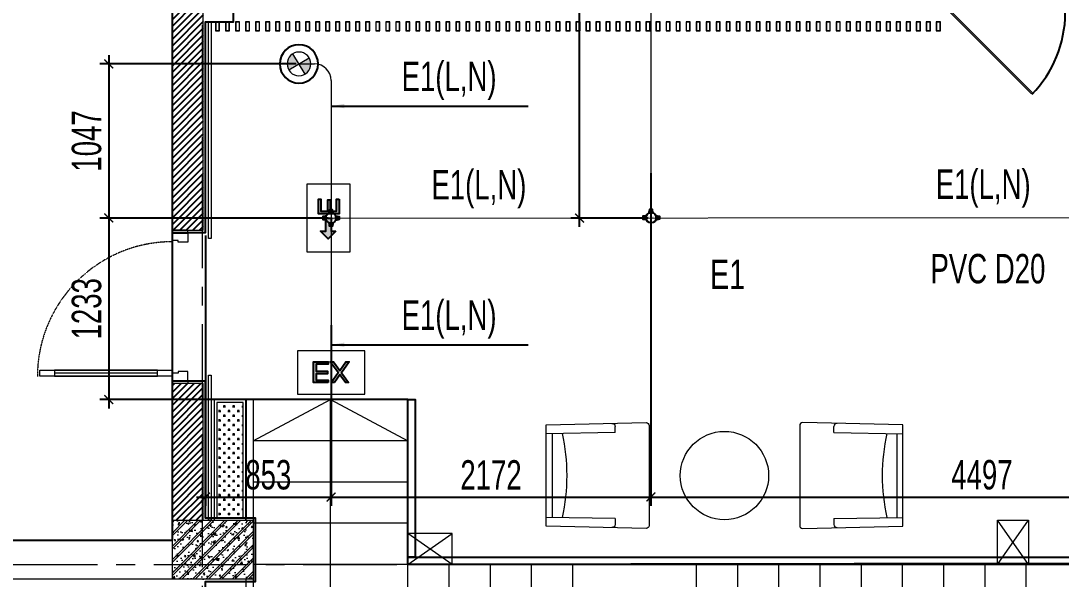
# Model space of a CAD drawing. Header units: millimetres. Extents: x -343543 to 400519, y -115663 to 104219.
# Drawn here: x -173967 to -166901, y -44100 to -40308 of the extents above; entities that cross this region are included whole.
import ezdxf
from ezdxf.xclip import XClip

# ---------------------------------------------------------------- set-up
doc = ezdxf.new("R2010")
doc.units = ezdxf.units.MM
doc.header["$XCLIPFRAME"] = 0
doc.linetypes.add('XREF MAT BANG TUONG XAY$0$01.Xref _MB T2-Mai$0$$0$HIDDEN', pattern=[9.525, 6.35, -3.175])
doc.linetypes.add('XREF MAT BANG TUONG XAY$0$CENTER', pattern=[50.8, 31.75, -6.35, 6.35, -6.35])
doc.layers.get('0').update_dxf_attribs({"color": 231, "lineweight": 0})
doc.layers.get('DefPoints').update_dxf_attribs({"color": 191})
for name, color, linetype, lineweight in [('1-INNO-E-Emergency', 1, 'EME', 5), ('A-PATT', 252, 'Continuous', 9), ('A-SYMBOLS', 10, 'Continuous', 13), ('E-EX', 3, 'Continuous', 25), ('kata_dim', 231, 'Continuous', 0), ('SME-E-COND-LTG', 51, 'Continuous', 18), ('SME-E-LTG-DIM', 55, 'Continuous', 18), ('SME-E-LTG-TEXT', 53, 'Continuous', 18), ('TEXT DIEN', 3, 'Continuous', 18), ('XREF MAT BANG TUONG XAY$0$$0$A-FINE', 8, 'Continuous', 25), ('XREF MAT BANG TUONG XAY$0$01.Xref _MB T1$0$A-WALL-INT', 8, 'Continuous', 9), ('XREF MAT BANG TUONG XAY$0$01.Xref _MB T2-Mai$0$$0$A-DOOR', 8, 'Continuous', 9), ('XREF MAT BANG TUONG XAY$0$01.Xref _MB T2-Mai$0$$0$A-FNSH', 8, 'Continuous', 9), ('XREF MAT BANG TUONG XAY$0$01.Xref _MB T2-Mai$0$$0$A-HIDD-LO', 8, 'XREF MAT BANG TUONG XAY$0$01.Xref _MB T2-Mai$0$$0$HIDDEN', 9), ('XREF MAT BANG TUONG XAY$0$01.Xref _MB T2-Mai$0$A-FURN', 8, 'Continuous', 5), ('XREF MAT BANG TUONG XAY$0$01.Xref _MB T2-Mai$0$A-PATT', 8, 'Continuous', 9), ('XREF MAT BANG TUONG XAY$0$01.Xref _MB T2-Mai$0$A-SYMBOLS', 8, 'Continuous', 13), ('XREF MAT BANG TUONG XAY$0$A-FINE', 8, 'Continuous', 25), ('XREF MAT BANG TUONG XAY$0$A-GRID', 8, 'XREF MAT BANG TUONG XAY$0$CENTER', 15), ('XREF MAT BANG TUONG XAY$0$A-WALL-INT', 8, 'Continuous', 9), ('XREF MAT BANG TUONG XAY$0$xref_IKIGAI_Cot$0$A-FNSH', 8, 'Continuous', 9), ('XREF MAT BANG TUONG XAY$0$xref_IKIGAI_Cot$0$A-PATT', 8, 'Continuous', 5)]:
    doc.layers.add(name, color=color, linetype=linetype, lineweight=lineweight)
for name, color, linetype in [('E-text', 3, 'Continuous'), ('XREF MAT BANG TUONG XAY$0$A-FNSH', 8, 'Continuous'), ('XREF MAT BANG TUONG XAY$0$A-FURN', 8, 'Continuous'), ('XREF MAT BANG TUONG XAY$0$A-PATT', 8, 'Continuous'), ('ống ghen', 6, 'Continuous')]:
    doc.layers.add(name, color=color, linetype=linetype)
doc.styles.add('ROMANS1', font='vntimeh.shx', dxfattribs={"width": 0.8, "bigfont": 'bigfont.shx'})
doc.styles.add('ROMANSssss', font='vntimeh.shx', dxfattribs={"width": 0.7})
doc.styles.add('SM-DIMTEXT', font='SME.shx', dxfattribs={"width": 0.7})
doc.styles.add('SM-TEXTTITLE', font='arial.ttf', dxfattribs={"width": 0.7, "height": 600})
doc.styles.add('SME-TEXT', font='sme.shx', dxfattribs={"width": 0.7})
doc.linetypes.add('EME', pattern='A,2463.214661,-165.6529,["E",ROMANSssss,S=300,R=360,X=0,Y=-153.361507],-321.423057,2528.257516', length=5478.548134)
doc.dimstyles.new('SDIM-100', dxfattribs={"dimscale": 100, "dimtxt": 2, "dimasz": 0.6, "dimexe": 0.6, "dimexo": 0.2, "dimgap": 0.5, "dimtad": 1, "dimdec": 0, "dimzin": 12, "dimtxsty": 'SM-DIMTEXT', "dimblk": 'ARCHTICK', "dimblk1": 'ARCHTICK', "dimblk2": 'ARCHTICK', "dimcen": 0.12, "dimdle": 0.6, "dimclrd": 7, "dimclre": 8, "dimadec": 0, "dimazin": 3, "dimtfac": 2, "dimtix": 1, "dimtmove": 1, "dimatfit": 3, "dimfxl": 1, "dimtzin": 0, "dimarcsym": 1})
doc.dimstyles.new('SDIM-150', dxfattribs={"dimscale": 150, "dimtxt": 1.8, "dimasz": 0.6, "dimexe": 0.6, "dimexo": 0.2, "dimgap": 0.5, "dimtad": 1, "dimdec": 0, "dimzin": 12, "dimtxsty": 'SM-DIMTEXT', "dimblk": 'ARCHTICK', "dimcen": 0.12, "dimdle": 0.6, "dimclrd": 7, "dimclre": 8, "dimadec": 0, "dimazin": 3, "dimtfac": 2, "dimtdec": 0, "dimtix": 1, "dimtmove": 1, "dimatfit": 3, "dimfxl": 1, "dimtzin": 0, "dimarcsym": 1})

# ---------------------------------------------------------------- blocks, each defined once
blk = doc.blocks.new('XREF MAT BANG TUONG XAY$0$xref_IKIGAI_Cot')
at = {"layer": 'XREF MAT BANG TUONG XAY$0$xref_IKIGAI_Cot$0$A-PATT'}
h = blk.add_hatch(dxfattribs=at)
h.set_pattern_fill('BT-01', color=8, scale=15, pattern_type=2)
h.set_pattern_definition([(50, (330, 180), (107.58903, -9.41282), [11.25, -123.75]), (355, (330, 180), (-20.8127, 112.82882), [9, -99]), (100.4514, (338.97, 179.22), (86.7764, 103.41593), [9.56103, -105.17132]), (46.1842, (330, 210), (160.08616, -24.82785), [16.875, -185.625]), (96.6356, (343.34, 207.93), (140.1994, 146.1177), [14.34154, -157.75695]), (351.1842, (330, 210), (140.1993, 146.1178), [13.5, -148.5]), (21, (345, 202.5), (89.53606, -60.39283), [11.25, -123.75]), (326, (345, 202.5), (36.4973, 108.7725), [9, -99]), (71.4514, (352.46, 197.47), (126.0334, 48.37957), [9.56103, -105.17132]), (37.5, (330, 180), (1.823978, 49.934078), [0, -97.8, 0, -100.5, 0, -99.375]), (7.5, (330, 180), (39.46043, 59.161757), [0, -57.3, 0, -95.55, 0, -37.875]), (327.5, (296.55, 180), (80.073365, -3.38323), [0, -37.5, 0, -117, 0, -155.25]), (317.5, (281.55, 180), (87.47793, 15.01575), [0, -48.75, 0, -77.7, 0, -110.25]), (45, (330, 180), (-45.07806, 45.07806), []), (45, (330, 198.375), (-45.07806, 45.07806), [])])
h.paths.add_polyline_path([(8395, -43700), (8945, -43700), (8945, -44100), (8395, -44100)])
at = {"layer": 'XREF MAT BANG TUONG XAY$0$A-GRID', "color": 8, "ltscale": 20}
for points in [[(8600, -54179.1), (8600, -27075.6)], [(-2907.5, -44000), (42750, -44000)]]:
    blk.add_lwpolyline(points, dxfattribs=at)
at = {"layer": 'XREF MAT BANG TUONG XAY$0$xref_IKIGAI_Cot$0$A-FNSH', "color": 8}
for p, q in [((14210, -44000), (14000, -43700)), ((14000, -44000), (14210, -43700)), ((9995, -44000), (10295, -43790)), ((10295, -44000), (9995, -43790))]:
    blk.add_line(p, q, dxfattribs=at)
at = {"layer": 'XREF MAT BANG TUONG XAY$0$xref_IKIGAI_Cot$0$A-FNSH', "color": 8, "elevation": 0}
blk.add_lwpolyline([(8395, -43700), (8945, -43700), (8945, -44100), (8395, -44100)], close=True, dxfattribs=at)
at = {"layer": 'XREF MAT BANG TUONG XAY$0$xref_IKIGAI_Cot$0$A-FNSH', "color": 8}
for points in [[(14210, -44000), (14000, -44000), (14000, -43700), (14210, -43700)], [(9995, -44000), (10295, -44000), (10295, -43790), (9995, -43790)]]:
    blk.add_lwpolyline(points, close=True, dxfattribs=at)
blk = doc.blocks.new('*U159')
at = {"color": 8}
blk.add_line((-70, -100), (-70, -800), dxfattribs=at)
for points in [[(-1020, 105), (-960, 105), (-960, 40), (-970, 40), (-970, 0), (-1020, 0)], [(-20, 105), (-80, 105), (-80, 40), (-70, 40), (-70, 0), (-20, 0)], [(-50, 0), (-50, -900), (-90, -900), (-90, 0)], [(-50, -100), (-90, -100), (-90, -800), (-50, -800)]]:
    blk.add_lwpolyline(points, close=True, dxfattribs=at)
at = {"layer": 'XREF MAT BANG TUONG XAY$0$01.Xref _MB T2-Mai$0$$0$A-FNSH', "color": 8}
for points in [[(-1020, 105), (-1040, 105), (-1040, 0), (-1020, 0)], [(-20, 105), (0, 105), (0, 0), (-20, 0)]]:
    blk.add_lwpolyline(points, close=True, dxfattribs=at)
at = {"layer": 'XREF MAT BANG TUONG XAY$0$01.Xref _MB T2-Mai$0$$0$A-HIDD-LO', "color": 8, "ltscale": 0.3}
blk.add_arc((-45, 0), 916.7, 180, 270, dxfattribs=at)
blk = doc.blocks.new('XREF MAT BANG TUONG XAY$0$01.Xref _MB T2-Mai$0$thang bo T2')
at = {"layer": 'XREF MAT BANG TUONG XAY$0$01.Xref _MB T2-Mai$0$A-PATT'}
h = blk.add_hatch(color=8, dxfattribs=at)
h.dxf.hatch_style = 1
edge = h.paths.add_edge_path()
edge.add_arc((5250, -400), 50, 0, 360)
at = {"layer": 'XREF MAT BANG TUONG XAY$0$01.Xref _MB T2-Mai$0$A-FURN', "color": 8}
for p, q in [((1050, 1220), (-50, 1220)), ((-50, 1220), (-50, 400)), ((0, 1220), (0, -950)), ((1050, 1220), (1050, 100)), ((1050, 940), (0, 940)), ((1050, 660), (0, 660)), ((1050, 380), (0, 380)), ((1050, 100), (0, 100)), ((-50, 0), (-50, -950))]:
    blk.add_line(p, q, dxfattribs=at)
at = {"layer": 'XREF MAT BANG TUONG XAY$0$01.Xref _MB T2-Mai$0$A-FURN', "color": 8, "elevation": 0}
for points in [[(1050, -900), (1050, 100)], [(5250, -900), (5250, 100), (1050, 100)], [(1330, -900), (1330, 100)], [(1610, -900), (1610, 100)], [(1890, -900), (1890, 100)], [(2170, -900), (2170, 100)], [(3010, -900), (3010, 100)], [(3290, -900), (3290, 100)], [(3570, -900), (3570, 100)], [(3850, -900), (3850, 100)], [(4130, -900), (4130, 100)], [(4410, -900), (4410, 100)], [(4690, -900), (4690, 100)], [(4970, -900), (4970, 100)], [(-190, -950), (5475.3, -950), (5475.3, -900), (0, -900)]]:
    blk.add_lwpolyline(points, dxfattribs=at)
at = {"layer": 'XREF MAT BANG TUONG XAY$0$01.Xref _MB T2-Mai$0$A-PATT', "color": 8, "ltscale": 500}
blk.add_circle((5250, -400), 50, dxfattribs=at)
at = {"layer": 'XREF MAT BANG TUONG XAY$0$01.Xref _MB T2-Mai$0$A-SYMBOLS', "color": 8, "ltscale": 500, "elevation": 0}
for points in [[(0, 940), (525, 1220), (1050, 940)], [(5250, -400), (525, -400), (525, 1220)]]:
    blk.add_lwpolyline(points, dxfattribs=at)
blk = doc.blocks.new('XREF MAT BANG TUONG XAY$0$nnnbvnfg')
at = {"layer": 'XREF MAT BANG TUONG XAY$0$01.Xref _MB T1$0$A-WALL-INT', "color": 8}
for points in [[(-14, -30), (14, -30), (14, 30), (-14, 30)], [(-12, -28), (12, -28), (12, 28), (-12, 28)]]:
    blk.add_lwpolyline(points, close=True, dxfattribs=at)
blk = doc.blocks.new('XREF MAT BANG TUONG XAY$0$nnrgnbnnrg')
at = {"layer": 'XREF MAT BANG TUONG XAY$0$01.Xref _MB T2-Mai$0$$0$A-DOOR', "color": 8}
blk.add_lwpolyline([(-780.6, -127.3), (-214.9, -693), (-207.8, -685.9), (-773.5, -120.3)], close=True, dxfattribs=at)
at = {"layer": 'XREF MAT BANG TUONG XAY$0$A-FURN', "color": 8}
blk.add_arc((-785.8, -140), 800, 315.90799, 359.64191, dxfattribs=at)
blk = doc.blocks.new('XREF MAT BANG TUONG XAY$0$nnnngf')
at = {"layer": 'XREF MAT BANG TUONG XAY$0$01.Xref _MB T1$0$A-WALL-INT', "color": 8}
for points in [[(-72.5, 1420), (-90.5, 1420), (-90.5, -50), (-72.5, -50)], [(-72.5, -980), (-90.5, -980), (-90.5, -1965), (-72.5, -1965)]]:
    blk.add_lwpolyline(points, close=True, dxfattribs=at)
blk = doc.blocks.new('*U251')
at = {"layer": 'XREF MAT BANG TUONG XAY$0$A-PATT'}
h = blk.add_hatch(dxfattribs=at)
h.set_pattern_fill('ANSI31', color=8, scale=10)
h.set_pattern_definition([(45, (36976.79, -11293.564), (-22.45064, 22.45064), [])])
h.paths.add_polyline_path([(-38.7, 47.5), (1491.3, 47.5), (1491.3, -162.5), (-38.7, -162.5)])
at = {"layer": 'XREF MAT BANG TUONG XAY$0$A-WALL-INT', "color": 8}
blk.add_lwpolyline([(-38.7, 47.5), (1491.3, 47.5), (1491.3, -162.5), (-38.7, -162.5)], close=True, dxfattribs=at)
blk = doc.blocks.new('*U256')
at = {"layer": 'XREF MAT BANG TUONG XAY$0$A-PATT'}
h = blk.add_hatch(dxfattribs=at)
h.set_pattern_fill('ANSI31', color=8, scale=10)
h.set_pattern_definition([(45, (36376.79, -11293.564), (-22.45064, 22.45064), [])])
h.paths.add_polyline_path([(-38.7, 47.5), (891.3, 47.5), (891.3, -162.5), (-38.7, -162.5)])
at = {"layer": 'XREF MAT BANG TUONG XAY$0$A-WALL-INT', "color": 8}
blk.add_lwpolyline([(-38.7, 47.5), (891.3, 47.5), (891.3, -162.5), (-38.7, -162.5)], close=True, dxfattribs=at)
blk = doc.blocks.new('XREF MAT BANG TUONG XAY$0$NNNN')
at = {"layer": 'XREF MAT BANG TUONG XAY$0$A-FURN', "color": 8, "xscale": -1, "rotation": 270}
for name, p in [('*U251', (162.5, 5666.4)), ('*U256', (162.5, 3696.4))]:
    blk.add_blockref(name, p, dxfattribs=at)
blk = doc.blocks.new('XREF MAT BANG NOI THAT$0$YLD.Studio-05-90')
at = {"color": 8}
for p, q in [((-292.8, 231.4), (-284.3, 700)), ((-285, 658.6), (284.9, 658.6)), ((291.6, 231.4), (284.2, 700)), ((-292.8, 231.4), (-333.4, 231.4)), ((291.6, 231.4), (332.2, 231.4))]:
    blk.add_line(p, q, dxfattribs=at)
blk.add_lwpolyline([(-339.5, 0), (339.5, 0, 0.420818), (359.5, 20.4), (344.2, 700), (-344.3, 700), (-359.5, 20.4, 0.420818)], format="xyb", close=True, dxfattribs=at)
for centre, radius, start, end in [((0, 1879.6), 1319.6, 257.47248, 282.51524), ((-332.2, 253.5), 22.1, 178.8252, 267.01087), ((331, 253.5), 22.1, 272.98913, 1.1748)]:
    blk.add_arc(centre, radius, start, end, dxfattribs=at)
blk = doc.blocks.new('XREF MAT BANG NOI THAT')
at = {"color": 8}
blk.add_circle((12144.9, -43396.1), 300, dxfattribs=at)
at = {"color": 8, "xscale": -1.000000000000001, "rotation": 90}
blk.add_blockref('XREF MAT BANG NOI THAT$0$YLD.Studio-05-90', (11633.4, -43396.1), dxfattribs=at)
at = {"color": 8, "rotation": 270}
blk.add_blockref('XREF MAT BANG NOI THAT$0$YLD.Studio-05-90', (12656.5, -43396.1), dxfattribs=at)
blk = doc.blocks.new('01.Xref _MB T1')
at = {"layer": 'XREF MAT BANG TUONG XAY$0$A-FURN'}
h = blk.add_hatch(dxfattribs=at)
h.set_pattern_fill('CROSS', color=8, scale=5)
h.paths.add_polyline_path([(8874.99072, -42900.00002), (8698.00916, -42900.00007), (8698.00916, -43680.00012), (8874.99072, -43680.00007)])
at = {"color": 8}
blk.add_line((8395.008, -42770.00015), (8395.00915, -41730.00014), dxfattribs=at)
at = {"layer": 'XREF MAT BANG TUONG XAY$0$$0$A-FINE', "color": 8, "elevation": 0}
blk.add_lwpolyline([(16055.98893, -43990.36564), (9994.98882, -44000.00001), (9994.98844, -42880.00008), (8894.99041, -42880.00008), (8894.98882, -43685.00003)], dxfattribs=at)
at = {"layer": 'XREF MAT BANG TUONG XAY$0$01.Xref _MB T2-Mai$0$$0$A-FNSH', "color": 8}
for points in [[(8395.01585, -44099.99766), (2899.99687, -44099.99753), (2899.98902, -33499.9962), (8509.98829, -33499.9962)], [(8395.01585, -43834.99766), (3164.99687, -43834.99753), (3164.98902, -33764.9962), (8509.98829, -33764.9962)]]:
    blk.add_lwpolyline(points, dxfattribs=at)
at = {"layer": 'XREF MAT BANG TUONG XAY$0$01.Xref _MB T2-Mai$0$A-FURN', "color": 8, "elevation": 0}
for points in [[(8894.99072, -42880.00001), (8678.00916, -42880.00008), (8678.00916, -43700.00013), (8894.99072, -43700.00007)], [(8874.99072, -42900.00002), (8698.00916, -42900.00007), (8698.00916, -43680.00012), (8874.99072, -43680.00007)]]:
    blk.add_lwpolyline(points, close=True, dxfattribs=at)
at = {"layer": 'XREF MAT BANG TUONG XAY$0$A-FINE', "color": 8}
blk.add_lwpolyline([(3164.99687, -43834.99753), (8395.00077, -43834.99753), (8395.00077, -33764.9962), (3164.99687, -33764.9962)], close=True, dxfattribs=at)
at = {"layer": 'XREF MAT BANG TUONG XAY$0$A-FNSH', "color": 8}
for points in [[(8395.00914, -41745.00014), (8620.00915, -41745.00039), (8620.00915, -40315.00001), (8809.99074, -40315.00001), (8809.99074, -39785.00001), (8620.00076, -39785.00004), (8620.00004, -35715.00001), (8809.99073, -35715.00001), (8809.99073, -35285.00001), (8620.0008, -35285.00001), (8620.01163, -30914.99949), (8709.98849, -30914.99918), (8709.99799, -30824.99967), (14498.31369, -30824.99964), (14498.30396, -30504.99947)], [(8395.0111, -48714.99992), (8620.00839, -48714.9998), (8620.00839, -44115.00001), (8959.99073, -44115.00001), (8959.99073, -43685.00001), (8620.00915, -43685.00012), (8620.00915, -42755.00014), (8395.00799, -42755.00028)]]:
    blk.add_lwpolyline(points, dxfattribs=at)
at = {"layer": 'XREF MAT BANG TUONG XAY$0$A-FURN', "color": 8}
blk.add_lwpolyline([(10044.99073, -43950.00055), (9994.99073, -43950.00055), (9994.99073, -42880.00008), (10044.99073, -42880.00008)], close=True, dxfattribs=at)
at = {"layer": 'XREF MAT BANG TUONG XAY$0$A-FURN', "color": 8, "elevation": 0}
blk.add_lwpolyline([(16064.9994, -44000.00055), (9994.99073, -44000.00055), (9994.99073, -43950.00055), (16055.9994, -43950.00055), (16055.9994, -44000.00055)], dxfattribs=at)
at = {"color": 8}
ref = blk.add_blockref('XREF MAT BANG TUONG XAY$0$xref_IKIGAI_Cot', (-0.00927, -0.00001), dxfattribs=at)
XClip(ref).set_block_clipping_path([(-5181.1494167775, -58156.1251844964), (44638.3275875031, -24933.2650512661)])
at = {"layer": 'XREF MAT BANG TUONG XAY$0$01.Xref _MB T2-Mai$0$$0$A-DOOR', "color": 8, "extrusion": (1.42352e-14, -2.81943e-13, -1), "xscale": -1, "zscale": -1, "rotation": 89.99996233315277}
blk.add_blockref('*U159', (-8395.008, -42770.00015, 0), dxfattribs=at)
at = {"layer": 'XREF MAT BANG TUONG XAY$0$A-FURN', "color": 8}
for name, p in [('XREF MAT BANG TUONG XAY$0$NNNN', (8395.00793, -47357.72853)), ('XREF MAT BANG TUONG XAY$0$nnrgnbnnrg', (14445.81833, -40110.00001)), ('XREF MAT BANG TUONG XAY$0$nnnbvnfg', (8702.00915, -40345.00001)), ('XREF MAT BANG TUONG XAY$0$nnnbvnfg', (8770.00915, -40345.00001)), ('XREF MAT BANG TUONG XAY$0$nnnbvnfg', (8838.00915, -40345.00001)), ('XREF MAT BANG TUONG XAY$0$nnnbvnfg', (8906.00915, -40345.00001)), ('XREF MAT BANG TUONG XAY$0$nnnbvnfg', (8974.00915, -40345.00001)), ('XREF MAT BANG TUONG XAY$0$nnnbvnfg', (9042.00915, -40345.00001)), ('XREF MAT BANG TUONG XAY$0$nnnbvnfg', (9110.00915, -40345.00001)), ('XREF MAT BANG TUONG XAY$0$nnnbvnfg', (9178.00915, -40345.00001)), ('XREF MAT BANG TUONG XAY$0$nnnbvnfg', (9246.00915, -40345.00001)), ('XREF MAT BANG TUONG XAY$0$nnnbvnfg', (9314.00915, -40345.00001)), ('XREF MAT BANG TUONG XAY$0$nnnbvnfg', (9382.00915, -40345.00001)), ('XREF MAT BANG TUONG XAY$0$nnnbvnfg', (9450.00915, -40345.00001)), ('XREF MAT BANG TUONG XAY$0$nnnbvnfg', (9518.00915, -40345.00001)), ('XREF MAT BANG TUONG XAY$0$nnnbvnfg', (9586.00915, -40345.00001)), ('XREF MAT BANG TUONG XAY$0$nnnbvnfg', (9654.00915, -40345.00001)), ('XREF MAT BANG TUONG XAY$0$nnnbvnfg', (9722.00915, -40345.00001)), ('XREF MAT BANG TUONG XAY$0$nnnbvnfg', (9790.00915, -40345.00001)), ('XREF MAT BANG TUONG XAY$0$nnnbvnfg', (9858.00915, -40345.00001)), ('XREF MAT BANG TUONG XAY$0$nnnbvnfg', (9926.00915, -40345.00001)), ('XREF MAT BANG TUONG XAY$0$nnnbvnfg', (9994.00915, -40345.00001)), ('XREF MAT BANG TUONG XAY$0$nnnbvnfg', (10062.00915, -40345.00001)), ('XREF MAT BANG TUONG XAY$0$nnnbvnfg', (10130.00915, -40345.00001)), ('XREF MAT BANG TUONG XAY$0$nnnbvnfg', (10198.00915, -40345.00001)), ('XREF MAT BANG TUONG XAY$0$nnnbvnfg', (10266.00915, -40345.00001)), ('XREF MAT BANG TUONG XAY$0$nnnbvnfg', (10334.00915, -40345.00001)), ('XREF MAT BANG TUONG XAY$0$nnnbvnfg', (10402.00915, -40345.00001)), ('XREF MAT BANG TUONG XAY$0$nnnbvnfg', (10470.00915, -40345.00001)), ('XREF MAT BANG TUONG XAY$0$nnnbvnfg', (10538.00915, -40345.00001)), ('XREF MAT BANG TUONG XAY$0$nnnbvnfg', (10606.00915, -40345.00001)), ('XREF MAT BANG TUONG XAY$0$nnnbvnfg', (10674.00915, -40345.00001)), ('XREF MAT BANG TUONG XAY$0$nnnbvnfg', (10742.00915, -40345.00001)), ('XREF MAT BANG TUONG XAY$0$nnnbvnfg', (10810.00915, -40345.00001)), ('XREF MAT BANG TUONG XAY$0$nnnbvnfg', (10878.00915, -40345.00001)), ('XREF MAT BANG TUONG XAY$0$nnnbvnfg', (10946.00915, -40345.00001)), ('XREF MAT BANG TUONG XAY$0$nnnbvnfg', (11014.00915, -40345.00001)), ('XREF MAT BANG TUONG XAY$0$nnnbvnfg', (11082.00915, -40345.00001)), ('XREF MAT BANG TUONG XAY$0$nnnbvnfg', (11150.00915, -40345.00001)), ('XREF MAT BANG TUONG XAY$0$nnnbvnfg', (11218.00915, -40345.00001)), ('XREF MAT BANG TUONG XAY$0$nnnbvnfg', (11286.00915, -40345.00001)), ('XREF MAT BANG TUONG XAY$0$nnnbvnfg', (11354.00915, -40345.00001)), ('XREF MAT BANG TUONG XAY$0$nnnbvnfg', (11422.00915, -40345.00001)), ('XREF MAT BANG TUONG XAY$0$nnnbvnfg', (11490.00915, -40345.00001)), ('XREF MAT BANG TUONG XAY$0$nnnbvnfg', (11558.00915, -40345.00001)), ('XREF MAT BANG TUONG XAY$0$nnnbvnfg', (11626.00915, -40345.00001)), ('XREF MAT BANG TUONG XAY$0$nnnbvnfg', (11694.00915, -40345.00001)), ('XREF MAT BANG TUONG XAY$0$nnnbvnfg', (11762.00915, -40345.00001)), ('XREF MAT BANG TUONG XAY$0$nnnbvnfg', (11830.00915, -40345.00001)), ('XREF MAT BANG TUONG XAY$0$nnnbvnfg', (11898.00915, -40345.00001)), ('XREF MAT BANG TUONG XAY$0$nnnbvnfg', (11966.00915, -40345.00001)), ('XREF MAT BANG TUONG XAY$0$nnnbvnfg', (12034.00915, -40345.00001)), ('XREF MAT BANG TUONG XAY$0$nnnbvnfg', (12102.00915, -40345.00001)), ('XREF MAT BANG TUONG XAY$0$nnnbvnfg', (12170.00915, -40345.00001)), ('XREF MAT BANG TUONG XAY$0$nnnbvnfg', (12238.00915, -40345.00001)), ('XREF MAT BANG TUONG XAY$0$nnnbvnfg', (12306.00915, -40345.00001)), ('XREF MAT BANG TUONG XAY$0$nnnbvnfg', (12374.00915, -40345.00001)), ('XREF MAT BANG TUONG XAY$0$nnnbvnfg', (12442.00915, -40345.00001)), ('XREF MAT BANG TUONG XAY$0$nnnbvnfg', (12510.00915, -40345.00001)), ('XREF MAT BANG TUONG XAY$0$nnnbvnfg', (12578.00915, -40345.00001)), ('XREF MAT BANG TUONG XAY$0$nnnbvnfg', (12646.00915, -40345.00001)), ('XREF MAT BANG TUONG XAY$0$nnnbvnfg', (12714.00915, -40345.00001)), ('XREF MAT BANG TUONG XAY$0$nnnbvnfg', (12782.00915, -40345.00001)), ('XREF MAT BANG TUONG XAY$0$nnnbvnfg', (12850.00915, -40345.00001)), ('XREF MAT BANG TUONG XAY$0$nnnbvnfg', (12918.00915, -40345.00001)), ('XREF MAT BANG TUONG XAY$0$nnnbvnfg', (12986.00915, -40345.00001)), ('XREF MAT BANG TUONG XAY$0$nnnbvnfg', (13054.00915, -40345.00001)), ('XREF MAT BANG TUONG XAY$0$nnnbvnfg', (13122.00915, -40345.00001)), ('XREF MAT BANG TUONG XAY$0$nnnbvnfg', (13190.00915, -40345.00001)), ('XREF MAT BANG TUONG XAY$0$nnnbvnfg', (13258.00915, -40345.00001)), ('XREF MAT BANG TUONG XAY$0$nnnbvnfg', (13326.00915, -40345.00001)), ('XREF MAT BANG TUONG XAY$0$nnnbvnfg', (13394.00915, -40345.00001)), ('XREF MAT BANG TUONG XAY$0$nnnbvnfg', (13462.00915, -40345.00001)), ('XREF MAT BANG TUONG XAY$0$nnnbvnfg', (13530.00915, -40345.00001)), ('XREF MAT BANG TUONG XAY$0$nnnbvnfg', (13598.00915, -40345.00001)), ('XREF MAT BANG TUONG XAY$0$01.Xref _MB T2-Mai$0$thang bo T2', (8944.99073, -44100))]:
    blk.add_blockref(name, p, dxfattribs=at)
at = {"layer": 'XREF MAT BANG TUONG XAY$0$A-FURN', "color": 8, "xscale": -1}
blk.add_blockref('XREF MAT BANG TUONG XAY$0$nnnngf', (8567.50916, -41735.00043), dxfattribs=at)
blk.add_blockref('XREF MAT BANG TUONG XAY$0$nnnngf', (8567.50916, -41735.00043), dxfattribs=at)
at = {"layer": 'A-PATT', "color": 8}
blk.add_blockref('XREF MAT BANG NOI THAT', (0, 0), dxfattribs=at)
blk = doc.blocks.new('Den downligh su co')
at = {"layer": '1-INNO-E-Emergency'}
h = blk.add_hatch(color=1, dxfattribs=at)
h.dxf.hatch_style = 1
h.paths.add_polyline_path([(-51.3, 51.3), (0, 0), (51.3, 51.3, 0.414214)])
h.paths.add_polyline_path([(0, 0), (-51.3, -51.3, 0.414214), (51.3, -51.3)])
at = {"layer": '1-INNO-E-Emergency', "color": 1}
for points in [[(-51.3, 51.3), (51.3, -51.3)], [(-51.3, -51.3), (51.3, 51.3)]]:
    blk.add_lwpolyline(points, dxfattribs=at)
blk.add_circle((0, 0), 72.5, dxfattribs=at)
at = {"layer": 'DefPoints', "ltscale": 5}
blk.add_circle((0, 0), 117.2, dxfattribs=at)
blk = doc.blocks.new('KH VIDIFI NHA XE_dwg_KH VIDIFI NHA XE_dwg_INNO_E_ĐÈN_EXIT THOÁT HIỂM1 - ELC_EmergencyExit-1904534-MẶT BẰNG ĐÈN EXIT_ SỰ CỐ TẦNG HẦM-2156726-DANH MỤC KÝ HIỆU SỬ DỤNG TRONG BẢN VẼ-2855094-KÍ HIỆU BẢN VẼ')
h = blk.add_hatch(color=256)
h.paths.add_polyline_path([(-75.1, 122.5), (-0.9, 122.5), (-0.9, 110.4), (-61.5, 110.4), (-61.5, 78.8), (-4.8, 78.8), (-4.8, 66.9), (-61.6, 66.9), (-61.6, 31.8), (-0.9, 31.8), (-0.9, 19.8), (-75.1, 19.8)], flags=0)
h.paths.add_polyline_path([(30.4, 122.5), (57.3, 84.1), (86.1, 122.3), (100.8, 122.3), (65.1, 73.9), (103.8, 19.8), (87, 19.8), (56.8, 63), (25.9, 19.8), (9.6, 19.8), (49.3, 73.4), (14.3, 122.5)], flags=0)
at = {"lineweight": 15, "flags": 128}
blk.add_lwpolyline([(181.7, 180.1), (181.7, -35.9), (-154.3, -35.9), (-154.3, 180.1)], close=True, dxfattribs=at)
at = {"flags": 128}
for points in [[(-0.9, 122.5), (-75.1, 122.5), (-75.1, 19.8), (-0.9, 19.8), (-0.9, 31.8), (-61.6, 31.8), (-61.6, 66.9), (-4.8, 66.9), (-4.8, 78.8), (-61.5, 78.8), (-61.5, 110.4), (-0.9, 110.4)], [(30.4, 122.5), (14.3, 122.5), (49.3, 73.4), (9.6, 19.8), (25.9, 19.8), (56.8, 63), (87, 19.8), (103.8, 19.8), (65.1, 73.9), (100.8, 122.3), (86.1, 122.3), (57.3, 84.1)]]:
    blk.add_lwpolyline(points, close=True, dxfattribs=at)
blk = doc.blocks.new('ĐÈN EXIT CHỈ HƯỚNG')
at = {"lineweight": 9}
h = blk.add_hatch(color=256, dxfattribs=at)
h.paths.add_polyline_path([(-17.9, -64.8), (78.3, -64.8), (78.3, -49.1), (-0.3, -49.1), (-0.3, -8.2), (73.3, -8.2), (73.3, 7.3), (-0.3, 7.3), (-0.3, 52.7), (78.3, 52.7), (78.3, 68.3), (-17.9, 68.3)])
h.paths.add_polyline_path([(-130.5, -43.1), (-130.6, -12.8), (-44.6, -12.8), (-44.6, 21.7), (-130.6, 21.7), (-130.6, 55.2), (-179.6, 6.1)])
blk.add_line((-44.6, 21.7), (-44.6, -12.8))
at = {"lineweight": 15, "flags": 128}
blk.add_lwpolyline([(173.2, -135.6), (173.2, 144.4), (-262.4, 144.4), (-262.4, -135.6)], close=True, dxfattribs=at)
at = {"flags": 128}
for points in [[(78.3, -64.8), (-17.9, -64.8), (-17.9, 68.3), (78.3, 68.3), (78.3, 52.7), (-0.3, 52.7), (-0.3, 7.3), (73.3, 7.3), (73.3, -8.2), (-0.3, -8.2), (-0.3, -49.1), (78.3, -49.1)], [(-130.6, -43), (-179.6, 6.1), (-130.6, 55.2), (-130.6, 21.7), (-44.6, 21.7), (-44.6, -12.8), (-130.6, -12.8)]]:
    blk.add_lwpolyline(points, close=True, dxfattribs=at)
blk = doc.blocks.new('c4-d20')
at = {"layer": 'ống ghen', "ltscale": 30}
for points in [[(5338959.8, -3869205.4), (5338964.6, -3869187.1)], [(5338989.3, -3869205.4), (5338984.6, -3869187.1)], [(5338942.8, -3869222.4), (5338924.6, -3869227.1)], [(5338942.8, -3869251.9), (5338924.6, -3869247.1)], [(5339006.3, -3869222.4), (5339024.6, -3869227.1)], [(5339006.3, -3869251.9), (5339024.6, -3869247.1)], [(5338959.8, -3869268.9), (5338964.6, -3869287.1)], [(5338989.3, -3869268.9), (5338984.6, -3869287.1)]]:
    blk.add_lwpolyline(points, dxfattribs=at)
for points in [[(5338984.6, -3869203.6), (5338984.6, -3869181.1), (5338964.6, -3869181.1), (5338964.6, -3869203.6)], [(5338975.1, -3869202.1), (5338975.1, -3869190.1), (5338974, -3869190.1), (5338974, -3869202.1)], [(5338941, -3869227.1), (5338918.6, -3869227.1), (5338918.6, -3869247.1), (5338941, -3869247.1)], [(5338939.6, -3869236.6), (5338927.5, -3869236.6), (5338927.5, -3869237.7), (5338939.6, -3869237.7)], [(5339008.1, -3869227.1), (5339030.6, -3869227.1), (5339030.6, -3869247.1), (5339008.1, -3869247.1)], [(5339009.6, -3869236.6), (5339021.6, -3869236.6), (5339021.6, -3869237.7), (5339009.6, -3869237.7)], [(5338984.6, -3869270.7), (5338984.6, -3869293.1), (5338964.6, -3869293.1), (5338964.6, -3869270.7)], [(5338975.1, -3869272.1), (5338975.1, -3869284.2), (5338974, -3869284.2), (5338974, -3869272.1)]]:
    blk.add_lwpolyline(points, close=True, dxfattribs=at)
blk.add_circle((5338974.6, -3869237.1), 35, dxfattribs=at)
at = {"layer": 'TEXT DIEN', "ltscale": 30, "style": 'ROMANS1'}
blk.add_text('D20', height=15, dxfattribs=at).set_placement((5338953.4, -3869246.8))
blk = doc.blocks.new('c3-20')
at = {"layer": 'ống ghen', "ltscale": 30}
for points in [[(5338959.8, -3869072.3), (5338964.6, -3869054)], [(5338989.3, -3869072.3), (5338984.6, -3869054)], [(5338942.8, -3869089.3), (5338924.6, -3869094)], [(5338942.8, -3869118.8), (5338924.6, -3869114)], [(5339006.3, -3869089.3), (5339024.6, -3869094)], [(5339006.3, -3869118.8), (5339024.6, -3869114)]]:
    blk.add_lwpolyline(points, dxfattribs=at)
for points in [[(5338984.6, -3869070.5), (5338984.6, -3869048), (5338964.6, -3869048), (5338964.6, -3869070.5)], [(5338941, -3869094), (5338918.6, -3869094), (5338918.6, -3869114), (5338941, -3869114)], [(5338939.6, -3869103.5), (5338927.5, -3869103.5), (5338927.5, -3869104.6), (5338939.6, -3869104.6)], [(5338975.1, -3869069), (5338975.1, -3869057), (5338974, -3869057), (5338974, -3869069)], [(5339008.1, -3869094), (5339030.6, -3869094), (5339030.6, -3869114), (5339008.1, -3869114)], [(5339009.6, -3869103.5), (5339021.6, -3869103.5), (5339021.6, -3869104.6), (5339009.6, -3869104.6)]]:
    blk.add_lwpolyline(points, close=True, dxfattribs=at)
blk.add_circle((5338974.6, -3869104), 35, dxfattribs=at)
at = {"layer": 'TEXT DIEN', "ltscale": 30, "style": 'ROMANS1'}
blk.add_text('D20', height=15, dxfattribs=at).set_placement((5338954.5, -3869111.3))
blk = doc.blocks.new('_ArchTick')
at = {"color": 0, "linetype": 'ByBlock', "const_width": 0.15}
blk.add_lwpolyline([(-0.5, -0.5), (0.5, 0.5)], dxfattribs=at)
blk = doc.blocks.new('*D360')
at = {"layer": 'DefPoints', "color": 0, "linetype": 'Continuous', "ltscale": 1000, "transparency": 16777216}
for p in [(-170172.4, -37720), (-169688.1, -37720), (-169688.1, -41646.9)]:
    blk.add_point(p, dxfattribs=at)
at = {"layer": 'kata_dim', "color": 7, "linetype": 'Continuous', "lineweight": -2, "ltscale": 1000, "transparency": 16777216}
blk.add_line((-170172.4, -41706.9), (-170172.4, -37660), dxfattribs=at)
at = {"layer": 'kata_dim', "color": 8, "linetype": 'Continuous', "lineweight": -2, "ltscale": 1000, "transparency": 16777216}
for p, q in [((-169708.1, -37720), (-170232.4, -37720)), ((-169708.1, -41646.9), (-170232.4, -41646.9))]:
    blk.add_line(p, q, dxfattribs=at)
at = {"layer": 'kata_dim', "color": 7, "linetype": 'Continuous', "lineweight": -2, "ltscale": 1000, "transparency": 16777216, "xscale": 60, "yscale": 60, "zscale": 60}
for p, rotation in [((-170172.4, -37720), 90), ((-170172.4, -41646.9), 270)]:
    blk.add_blockref('_ArchTick', p, dxfattribs=dict(at, rotation=rotation))
at = {"layer": 'kata_dim', "color": 0, "linetype": 'Continuous', "ltscale": 1000, "transparency": 16777216, "insert": (-170322.4, -39683.4), "char_height": 200, "attachment_point": 5, "rotation": 90, "style": 'SM-DIMTEXT'}
blk.add_mtext('3927', dxfattribs=at)
blk = doc.blocks.new('*D362')
at = {"layer": 'DefPoints', "color": 0, "linetype": 'Continuous', "ltscale": 1000, "transparency": 16777216}
for p in [(-172078.1, -40600.1), (-173370.1, -41646.9), (-171859.6, -41646.9)]:
    blk.add_point(p, dxfattribs=at)
at = {"layer": 'kata_dim', "color": 7, "linetype": 'Continuous', "lineweight": -2, "ltscale": 1000, "transparency": 16777216}
blk.add_line((-173370.1, -40540.1), (-173370.1, -41706.9), dxfattribs=at)
at = {"layer": 'kata_dim', "color": 8, "linetype": 'Continuous', "lineweight": -2, "ltscale": 1000, "transparency": 16777216}
for p, q in [((-172098.1, -40600.1), (-173430.1, -40600.1)), ((-171879.6, -41646.9), (-173430.1, -41646.9))]:
    blk.add_line(p, q, dxfattribs=at)
at = {"layer": 'kata_dim', "color": 7, "linetype": 'Continuous', "lineweight": -2, "ltscale": 1000, "transparency": 16777216, "xscale": 60, "yscale": 60, "zscale": 60}
for p, rotation in [((-173370.1, -40600.1), 90), ((-173370.1, -41646.9), 270)]:
    blk.add_blockref('_ArchTick', p, dxfattribs=dict(at, rotation=rotation))
at = {"layer": 'kata_dim', "color": 0, "linetype": 'Continuous', "ltscale": 1000, "transparency": 16777216, "insert": (-173520.1, -41123.5), "char_height": 200, "attachment_point": 5, "rotation": 90, "style": 'SM-DIMTEXT'}
blk.add_mtext('1047', dxfattribs=at)
blk = doc.blocks.new('*D363')
at = {"layer": 'DefPoints', "color": 0, "linetype": 'Continuous', "ltscale": 1000, "transparency": 16777216}
for p in [(-171859.6, -41646.9), (-173370.1, -42880), (-171863.1, -42880)]:
    blk.add_point(p, dxfattribs=at)
at = {"layer": 'kata_dim', "color": 7, "linetype": 'Continuous', "lineweight": -2, "ltscale": 1000, "transparency": 16777216}
blk.add_line((-173370.1, -41586.9), (-173370.1, -42940), dxfattribs=at)
at = {"layer": 'kata_dim', "color": 8, "linetype": 'Continuous', "lineweight": -2, "ltscale": 1000, "transparency": 16777216}
for p, q in [((-171879.6, -41646.9), (-173430.1, -41646.9)), ((-171883.1, -42880), (-173430.1, -42880))]:
    blk.add_line(p, q, dxfattribs=at)
at = {"layer": 'kata_dim', "color": 7, "linetype": 'Continuous', "lineweight": -2, "ltscale": 1000, "transparency": 16777216, "xscale": 60, "yscale": 60, "zscale": 60}
for p, rotation in [((-173370.1, -41646.9), 90), ((-173370.1, -42880), 270)]:
    blk.add_blockref('_ArchTick', p, dxfattribs=dict(at, rotation=rotation))
at = {"layer": 'kata_dim', "color": 0, "linetype": 'Continuous', "ltscale": 1000, "transparency": 16777216, "insert": (-173520.1, -42263.4), "char_height": 200, "attachment_point": 5, "rotation": 90, "style": 'SM-DIMTEXT'}
blk.add_mtext('1233', dxfattribs=at)
blk = doc.blocks.new('*D364')
at = {"layer": 'DefPoints', "color": 0, "linetype": 'Continuous', "ltscale": 1000, "transparency": 16777216}
for p in [(-172713.1, -41745), (-171859.6, -42354), (-171859.6, -43541.8)]:
    blk.add_point(p, dxfattribs=at)
at = {"layer": 'kata_dim', "color": 8, "linetype": 'Continuous', "lineweight": -2, "ltscale": 1000, "transparency": 16777216}
for p, q in [((-172713.1, -41765), (-172713.1, -43601.8)), ((-171859.6, -42374), (-171859.6, -43601.8))]:
    blk.add_line(p, q, dxfattribs=at)
at = {"layer": 'kata_dim', "color": 7, "linetype": 'Continuous', "lineweight": -2, "ltscale": 1000, "transparency": 16777216}
blk.add_line((-172773.1, -43541.8), (-171799.6, -43541.8), dxfattribs=at)
at = {"layer": 'kata_dim', "color": 7, "linetype": 'Continuous', "lineweight": -2, "ltscale": 1000, "transparency": 16777216, "xscale": 60, "yscale": 60, "zscale": 60, "rotation": 180}
blk.add_blockref('_ArchTick', (-172713.1, -43541.8), dxfattribs=at)
at = {"layer": 'kata_dim', "color": 7, "linetype": 'Continuous', "lineweight": -2, "ltscale": 1000, "transparency": 16777216, "xscale": 60, "yscale": 60, "zscale": 60}
blk.add_blockref('_ArchTick', (-171859.6, -43541.8), dxfattribs=at)
at = {"layer": 'kata_dim', "color": 0, "linetype": 'Continuous', "ltscale": 1000, "transparency": 16777216, "insert": (-172286.3, -43391.8), "char_height": 200, "attachment_point": 5, "style": 'SM-DIMTEXT'}
blk.add_mtext('853', dxfattribs=at)
blk = doc.blocks.new('*D365')
at = {"layer": 'DefPoints', "color": 0, "linetype": 'Continuous', "ltscale": 1000, "transparency": 16777216}
for p in [(-169688.1, -41321.2), (-171859.6, -42354), (-169688.1, -43541.8)]:
    blk.add_point(p, dxfattribs=at)
at = {"layer": 'kata_dim', "color": 8, "linetype": 'Continuous', "lineweight": -2, "ltscale": 1000, "transparency": 16777216}
for p, q in [((-169688.1, -41341.2), (-169688.1, -43601.8)), ((-171859.6, -42374), (-171859.6, -43601.8))]:
    blk.add_line(p, q, dxfattribs=at)
at = {"layer": 'kata_dim', "color": 7, "linetype": 'Continuous', "lineweight": -2, "ltscale": 1000, "transparency": 16777216}
blk.add_line((-171919.6, -43541.8), (-169628.1, -43541.8), dxfattribs=at)
at = {"layer": 'kata_dim', "color": 7, "linetype": 'Continuous', "lineweight": -2, "ltscale": 1000, "transparency": 16777216, "xscale": 60, "yscale": 60, "zscale": 60, "rotation": 180}
blk.add_blockref('_ArchTick', (-171859.6, -43541.8), dxfattribs=at)
at = {"layer": 'kata_dim', "color": 7, "linetype": 'Continuous', "lineweight": -2, "ltscale": 1000, "transparency": 16777216, "xscale": 60, "yscale": 60, "zscale": 60}
blk.add_blockref('_ArchTick', (-169688.1, -43541.8), dxfattribs=at)
at = {"layer": 'kata_dim', "color": 0, "linetype": 'Continuous', "ltscale": 1000, "transparency": 16777216, "insert": (-170773.8, -43391.8), "char_height": 200, "attachment_point": 5, "style": 'SM-DIMTEXT'}
blk.add_mtext('2172', dxfattribs=at)
blk = doc.blocks.new('*D366')
at = {"layer": 'DefPoints', "color": 0, "linetype": 'Continuous', "ltscale": 1000, "transparency": 16777216}
for p in [(-169688.1, -41321.2), (-165190.8, -41641.6), (-165190.8, -43541.8)]:
    blk.add_point(p, dxfattribs=at)
at = {"layer": 'kata_dim', "color": 8, "linetype": 'Continuous', "lineweight": -2, "ltscale": 1000, "transparency": 16777216}
for p, q in [((-169688.1, -41341.2), (-169688.1, -43601.8)), ((-165190.8, -41661.6), (-165190.8, -43601.8))]:
    blk.add_line(p, q, dxfattribs=at)
at = {"layer": 'kata_dim', "color": 7, "linetype": 'Continuous', "lineweight": -2, "ltscale": 1000, "transparency": 16777216}
blk.add_line((-169748.1, -43541.8), (-165130.8, -43541.8), dxfattribs=at)
at = {"layer": 'kata_dim', "color": 7, "linetype": 'Continuous', "lineweight": -2, "ltscale": 1000, "transparency": 16777216, "xscale": 60, "yscale": 60, "zscale": 60, "rotation": 180}
blk.add_blockref('_ArchTick', (-169688.1, -43541.8), dxfattribs=at)
at = {"layer": 'kata_dim', "color": 7, "linetype": 'Continuous', "lineweight": -2, "ltscale": 1000, "transparency": 16777216, "xscale": 60, "yscale": 60, "zscale": 60}
blk.add_blockref('_ArchTick', (-165190.8, -43541.8), dxfattribs=at)
at = {"layer": 'kata_dim', "color": 0, "linetype": 'Continuous', "ltscale": 1000, "transparency": 16777216, "insert": (-167439.4, -43391.8), "char_height": 200, "attachment_point": 5, "style": 'SM-DIMTEXT'}
blk.add_mtext('4497', dxfattribs=at)

msp = doc.modelspace()

# ---------------------------------------------------------------- block references
at = {"layer": 'A-SYMBOLS'}
msp.add_blockref('01.Xref _MB T1', (-181333.1, 0), dxfattribs=at)

# ---------------------------------------------------------------- next in the draw order: linework, layer by layer
at = {"layer": 'SME-E-COND-LTG', "color": 1, "linetype": 'Continuous', "ltscale": 1000}
for p, q in [((-169688.1, -33320), (-169688.1, -41646.9)), ((-172078.1, -40600.1), (-171971.9, -40600.1)), ((-171859.6, -40712.4), (-171859.6, -42842.2)), ((-171860.2, -41646.9), (-150806.6, -41630.3))]:
    msp.add_line(p, q, dxfattribs=at)
at = {"layer": 'SME-E-COND-LTG', "color": 6, "linetype": 'Continuous', "ltscale": 1000}
msp.add_arc((-171971.9, -40712.4), 112.3, 0, 90, dxfattribs=at)

# ---------------------------------------------------------------- next in the draw order: block references
at = {"layer": '1-INNO-E-Emergency', "xscale": -1.112275862068966, "yscale": 1.112275862068966, "zscale": 1.112275862068966, "rotation": 255.7726182171235}
msp.add_blockref('Den downligh su co', (-172078.1, -40600.1), dxfattribs=at)
at = {"layer": 'E-EX', "color": 3, "true_color": 0x00ff00, "xscale": 1.050000000000056, "yscale": 1.050000000000056, "zscale": 1.050000000000056, "rotation": 89.99999999999993}
msp.add_blockref('ĐÈN EXIT CHỈ HƯỚNG', (-171873.7, -41600), dxfattribs=at)
at = {"layer": 'E-EX', "extrusion": (0, 0, -1), "xscale": 1.36125, "yscale": 1.36125, "zscale": 1.36125, "rotation": 180}
msp.add_blockref('KH VIDIFI NHA XE_dwg_KH VIDIFI NHA XE_dwg_INNO_E_ĐÈN_EXIT THOÁT HIỂM1 - ELC_EmergencyExit-1904534-MẶT BẰNG ĐÈN EXIT_ SỰ CỐ TẦNG HẦM-2156726-DANH MỤC KÝ HIỆU SỬ DỤNG TRONG BẢN VẼ-2855094-KÍ HIỆU BẢN VẼ', (171878.3, -42597.1), dxfattribs=at)
at = {"layer": 'TEXT DIEN', "ltscale": 30}
msp.add_blockref('c4-d20', (-5510834.7, 3827590.3), dxfattribs=at)
at = {"layer": 'TEXT DIEN', "ltscale": 30, "rotation": 8.197548524005355e-10}
msp.add_blockref('c3-20', (-5508660.9, 3827458.9), dxfattribs=at)

# ---------------------------------------------------------------- next in the draw order: texts
at = {"layer": 'E-text', "style": 'SM-TEXTTITLE', "width": 0.7}
msp.add_text('E1', height=200, dxfattribs=at).set_placement((-169286.3, -42129.4))
at = {"layer": 'SME-E-LTG-TEXT', "style": 'SME-TEXT', "width": 0.7}
for s, p in [('E1(L,N)', (-171380.9, -40785.2)), ('E1(L,N)', (-171178.5, -41521.1)), ('E1(L,N)', (-167753.3, -41517.4)), ('PVC D20', (-167788.7, -42090.8)), ('E1(L,N)', (-171380.9, -42406.4))]:
    msp.add_text(s, height=200, dxfattribs=at).set_placement(p)

# ---------------------------------------------------------------- next in the draw order: dimensions: what is measured, and where the dimension line sits
at = {"layer": 'kata_dim', "linetype": 'Continuous', "ltscale": 1000}
for base, p1, p2, picture, middle in [((-170172.4, -37720), (-169688.1, -41646.9), (-169688.1, -37720), '*D360', (-170322.4, -39683.4)), ((-173370.1, -41646.9), (-172078.1, -40600.1), (-171859.6, -41646.9), '*D362', (-173520.1, -41123.5)), ((-173370.1, -42880), (-171859.6, -41646.9), (-171863.1, -42880), '*D363', (-173520.1, -42263.4))]:
    dim = msp.add_linear_dim(base=base, p1=p1, p2=p2, angle=90, dimstyle='SDIM-100', dxfattribs=at)
    dim.commit()
    dim.dimension.update_dxf_attribs({"geometry": picture, "text_midpoint": middle})
for base, p1, p2, picture, middle in [((-169688.0796, -43541.7548), (-171859.6058, -42354.0364), (-169688.0796, -41321.1568), '*D365', (-170773.8427, -43391.7548)), ((-165190.8, -43541.8), (-169688.1, -41321.2), (-165190.8, -41641.6), '*D366', (-167439.4, -43391.8)), ((-171859.6058, -43541.7548), (-172713.0663, -41745.0004), (-171859.6058, -42354.0364), '*D364', (-172286.3361, -43391.7548))]:
    dim = msp.add_linear_dim(base=base, p1=p1, p2=p2, dimstyle='SDIM-100', dxfattribs=at)
    dim.commit()
    dim.dimension.update_dxf_attribs({"geometry": picture, "text_midpoint": middle})

# ---------------------------------------------------------------- next in the draw order: leaders
at = {"layer": 'SME-E-LTG-DIM', "linetype": 'Continuous', "ltscale": 1000}
for points in [[(-171859.6, -40886.7), (-170520.7, -40886.7)], [(-171859.6, -42507.8), (-170520.7, -42507.8)]]:
    msp.add_leader(points, dimstyle='SDIM-150', override={"dimgap": 0.5, "dimtad": 0}, dxfattribs=at)

doc.saveas('drawing.dxf')
